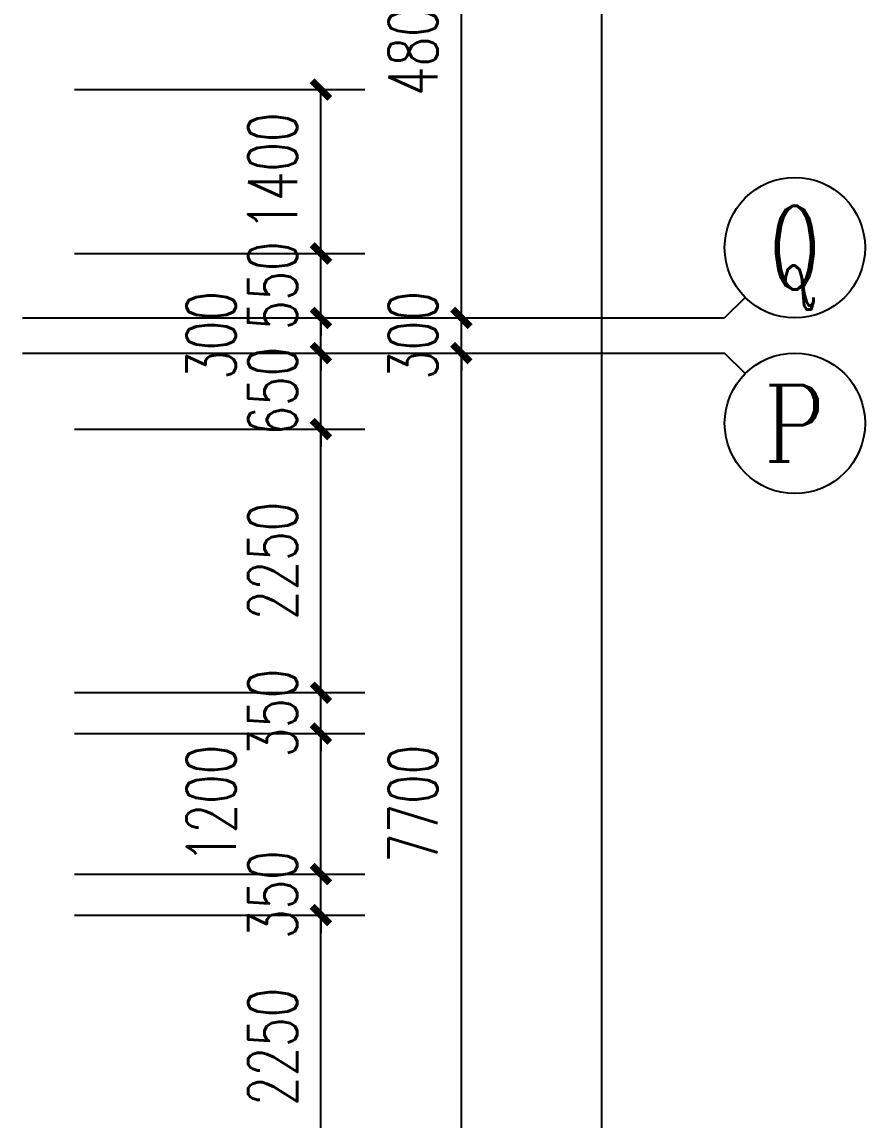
# Model space of a CAD drawing. Extents: x 0 to 2972856, y -1269770 to 0.
# Drawn here: x 2783851 to 2791056, y -1171796 to -1162418 of the extents above; entities that cross this region are included whole.
import ezdxf
from ezdxf.enums import TextEntityAlignment as Align

# ---------------------------------------------------------------- set-up
doc = ezdxf.new("R2010")
doc.units = 0
doc.header["$LTSCALE"] = 1000
doc.header["$PDSIZE"] = 50
doc.layers.add('1-建筑底图', color=8, linetype='Continuous')
doc.layers.add('AXIS_TEXT', color=7, linetype='Continuous')
doc.styles.add('_TCH_AXIS', font='COMPLEX', dxfattribs={"bigfont": 'GBCBIG'})
doc.styles.add('A_DIM_T3', font='SIMPLEX', dxfattribs={"width": 0.7, "bigfont": 'HZ'})
doc.styles.add('COMPLEX', font='COMPLEX')
doc.dimstyles.new('_TCH_ARCH&&150', dxfattribs={"dimtxt": 420, "dimasz": 150, "dimexe": 375, "dimexo": 450, "dimgap": 202.5, "dimtad": 1, "dimdec": 0, "dimzin": 0, "dimdsep": 46, "dimtxsty": 'A_DIM_T3', "dimblk": 'ARCHTICK', "dimcen": 0.09, "dimclrt": 7, "dimazin": 2, "dimtfac": 1, "dimtdec": 0, "dimtix": 1, "dimtmove": 2, "dimatfit": 3, "dimfxl": 150, "dimtolj": 1, "dimtzin": 0, "dimarcsym": 0})

# ---------------------------------------------------------------- blocks, each defined once
blk = doc.blocks.new('_ArchTick')
at = {"color": 0, "linetype": 'ByBlock', "const_width": 0.4}
blk.add_lwpolyline([(-0.5, -0.5), (0.5, 0.5)], dxfattribs=at)
blk = doc.blocks.new('*D1127')
at = {"layer": '1-建筑底图', "color": 0, "lineweight": -2, "transparency": 16777216}
for p, q in [((2169526.6, -1147375.4), (2174401.6, -1147375.4)), ((2174026.6, -1226975.4), (2174026.6, -1147375.4)), ((2169526.6, -1226975.4), (2174401.6, -1226975.4))]:
    blk.add_line(p, q, dxfattribs=at)
at = {"layer": 'Defpoints', "color": 0, "transparency": 16777216}
for p in [(2169076.6, -1147375.4), (2174026.6, -1147375.4), (2169076.6, -1226975.4)]:
    blk.add_point(p, dxfattribs=at)
at = {"layer": '1-建筑底图', "color": 0, "lineweight": -2, "transparency": 16777216, "xscale": 150, "yscale": 150, "zscale": 150}
for p, rotation in [((2174026.6, -1147375.4), 90), ((2174026.6, -1226975.4), 270)]:
    blk.add_blockref('_ArchTick', p, dxfattribs=dict(at, rotation=rotation))
at = {"layer": '1-建筑底图', "color": 7, "transparency": 16777216, "insert": (2173614.1, -1187175.4), "char_height": 420, "attachment_point": 5, "rotation": 90, "style": 'A_DIM_T3'}
blk.add_mtext('\\A1;79600', dxfattribs=at)
blk = doc.blocks.new('*D1138')
at = {"layer": '1-建筑底图', "color": 0, "lineweight": -2, "transparency": 16777216}
for p, q in [((2169526.6, -1159475.4), (2173201.6, -1159475.4)), ((2172826.6, -1167175.4), (2172826.6, -1159475.4)), ((2169526.6, -1167175.4), (2173201.6, -1167175.4))]:
    blk.add_line(p, q, dxfattribs=at)
at = {"layer": 'Defpoints', "color": 0, "transparency": 16777216}
for p in [(2169076.6, -1159475.4), (2172826.6, -1159475.4), (2169076.6, -1167175.4)]:
    blk.add_point(p, dxfattribs=at)
at = {"layer": '1-建筑底图', "color": 0, "lineweight": -2, "transparency": 16777216, "xscale": 150, "yscale": 150, "zscale": 150}
for p, rotation in [((2172826.6, -1159475.4), 90), ((2172826.6, -1167175.4), 270)]:
    blk.add_blockref('_ArchTick', p, dxfattribs=dict(at, rotation=rotation))
at = {"layer": '1-建筑底图', "color": 7, "transparency": 16777216, "insert": (2172414.1, -1163325.4), "char_height": 420, "attachment_point": 5, "rotation": 90, "style": 'A_DIM_T3'}
blk.add_mtext('\\A1;7700', dxfattribs=at)
blk = doc.blocks.new('*D1139')
at = {"layer": '1-建筑底图', "color": 0, "lineweight": -2, "transparency": 16777216}
for p, q in [((2172826.6, -1159175.4), (2172826.6, -1159025.4)), ((2169526.6, -1159175.4), (2173201.6, -1159175.4)), ((2172826.6, -1159475.4), (2172826.6, -1159175.4)), ((2169526.6, -1159475.4), (2173201.6, -1159475.4)), ((2172826.6, -1159475.4), (2172826.6, -1159625.4))]:
    blk.add_line(p, q, dxfattribs=at)
at = {"layer": 'Defpoints', "color": 0, "transparency": 16777216}
for p in [(2169076.6, -1159175.4), (2172826.6, -1159175.4), (2169076.6, -1159475.4)]:
    blk.add_point(p, dxfattribs=at)
at = {"layer": '1-建筑底图', "color": 0, "lineweight": -2, "transparency": 16777216, "xscale": 150, "yscale": 150, "zscale": 150}
for p, rotation in [((2172826.6, -1159175.4), 270), ((2172826.6, -1159475.4), 90)]:
    blk.add_blockref('_ArchTick', p, dxfattribs=dict(at, rotation=rotation))
at = {"layer": '1-建筑底图', "color": 7, "transparency": 16777216, "insert": (2172414.1, -1159325.4), "char_height": 420, "attachment_point": 5, "rotation": 90, "style": 'A_DIM_T3'}
blk.add_mtext('\\A1;300', dxfattribs=at)
blk = doc.blocks.new('*D1140')
at = {"layer": '1-建筑底图', "color": 0, "lineweight": -2, "transparency": 16777216}
for p, q in [((2169526.6, -1154375.4), (2173201.6, -1154375.4)), ((2172826.6, -1159175.4), (2172826.6, -1154375.4)), ((2169526.6, -1159175.4), (2173201.6, -1159175.4))]:
    blk.add_line(p, q, dxfattribs=at)
at = {"layer": 'Defpoints', "color": 0, "transparency": 16777216}
for p in [(2169076.6, -1154375.4), (2172826.6, -1154375.4), (2169076.6, -1159175.4)]:
    blk.add_point(p, dxfattribs=at)
at = {"layer": '1-建筑底图', "color": 0, "lineweight": -2, "transparency": 16777216, "xscale": 150, "yscale": 150, "zscale": 150}
for p, rotation in [((2172826.6, -1154375.4), 90), ((2172826.6, -1159175.4), 270)]:
    blk.add_blockref('_ArchTick', p, dxfattribs=dict(at, rotation=rotation))
at = {"layer": '1-建筑底图', "color": 7, "transparency": 16777216, "insert": (2172414.1, -1156775.4), "char_height": 420, "attachment_point": 5, "rotation": 90, "style": 'A_DIM_T3'}
blk.add_mtext('\\A1;4800', dxfattribs=at)
blk = doc.blocks.new('*D1415')
at = {"layer": '1-建筑底图', "color": 0, "lineweight": -2, "transparency": 16777216}
for p, q in [((2169521.6, -1164275.4), (2172001.6, -1164275.4)), ((2171626.6, -1166525.4), (2171626.6, -1164275.4)), ((2169521.6, -1166525.4), (2172001.6, -1166525.4))]:
    blk.add_line(p, q, dxfattribs=at)
at = {"layer": 'Defpoints', "color": 0, "transparency": 16777216}
for p in [(2169071.6, -1164275.4), (2171626.6, -1164275.4), (2169071.6, -1166525.4)]:
    blk.add_point(p, dxfattribs=at)
at = {"layer": '1-建筑底图', "color": 0, "lineweight": -2, "transparency": 16777216, "xscale": 150, "yscale": 150, "zscale": 150}
for p, rotation in [((2171626.6, -1164275.4), 90), ((2171626.6, -1166525.4), 270)]:
    blk.add_blockref('_ArchTick', p, dxfattribs=dict(at, rotation=rotation))
at = {"layer": '1-建筑底图', "color": 7, "transparency": 16777216, "insert": (2171214.1, -1165400.4), "char_height": 420, "attachment_point": 5, "rotation": 90, "style": 'A_DIM_T3'}
blk.add_mtext('\\A1;2250', dxfattribs=at)
blk = doc.blocks.new('*D1416')
at = {"layer": '1-建筑底图', "color": 0, "lineweight": -2, "transparency": 16777216}
for p, q in [((2171626.6, -1163925.4), (2171626.6, -1163775.4)), ((2169521.6, -1163925.4), (2172001.6, -1163925.4)), ((2171626.6, -1164275.4), (2171626.6, -1163925.4)), ((2169521.6, -1164275.4), (2172001.6, -1164275.4)), ((2171626.6, -1164275.4), (2171626.6, -1164425.4))]:
    blk.add_line(p, q, dxfattribs=at)
at = {"layer": 'Defpoints', "color": 0, "transparency": 16777216}
for p in [(2169071.6, -1163925.4), (2171626.6, -1163925.4), (2169071.6, -1164275.4)]:
    blk.add_point(p, dxfattribs=at)
at = {"layer": '1-建筑底图', "color": 0, "lineweight": -2, "transparency": 16777216, "xscale": 150, "yscale": 150, "zscale": 150}
for p, rotation in [((2171626.6, -1163925.4), 270), ((2171626.6, -1164275.4), 90)]:
    blk.add_blockref('_ArchTick', p, dxfattribs=dict(at, rotation=rotation))
at = {"layer": '1-建筑底图', "color": 7, "transparency": 16777216, "insert": (2171214.1, -1164100.4), "char_height": 420, "attachment_point": 5, "rotation": 90, "style": 'A_DIM_T3'}
blk.add_mtext('\\A1;350', dxfattribs=at)
blk = doc.blocks.new('*D1417')
at = {"layer": '1-建筑底图', "color": 0, "lineweight": -2, "transparency": 16777216}
for p, q in [((2169521.6, -1162725.4), (2172001.6, -1162725.4)), ((2171626.6, -1163925.4), (2171626.6, -1162725.4)), ((2169521.6, -1163925.4), (2172001.6, -1163925.4))]:
    blk.add_line(p, q, dxfattribs=at)
at = {"layer": 'Defpoints', "color": 0, "transparency": 16777216}
for p in [(2169071.6, -1162725.4), (2171626.6, -1162725.4), (2169071.6, -1163925.4)]:
    blk.add_point(p, dxfattribs=at)
at = {"layer": '1-建筑底图', "color": 0, "lineweight": -2, "transparency": 16777216, "xscale": 150, "yscale": 150, "zscale": 150}
for p, rotation in [((2171626.6, -1162725.4), 90), ((2171626.6, -1163925.4), 270)]:
    blk.add_blockref('_ArchTick', p, dxfattribs=dict(at, rotation=rotation))
at = {"layer": '1-建筑底图', "color": 7, "transparency": 16777216, "insert": (2170689.1, -1163325.4), "char_height": 420, "attachment_point": 5, "rotation": 90, "style": 'A_DIM_T3'}
blk.add_mtext('\\A1;1200', dxfattribs=at)
blk = doc.blocks.new('*D1418')
at = {"layer": '1-建筑底图', "color": 0, "lineweight": -2, "transparency": 16777216}
for p, q in [((2171626.6, -1162375.4), (2171626.6, -1162225.4)), ((2169521.6, -1162375.4), (2172001.6, -1162375.4)), ((2171626.6, -1162725.4), (2171626.6, -1162375.4)), ((2169521.6, -1162725.4), (2172001.6, -1162725.4)), ((2171626.6, -1162725.4), (2171626.6, -1162875.4))]:
    blk.add_line(p, q, dxfattribs=at)
at = {"layer": 'Defpoints', "color": 0, "transparency": 16777216}
for p in [(2169071.6, -1162375.4), (2171626.6, -1162375.4), (2169071.6, -1162725.4)]:
    blk.add_point(p, dxfattribs=at)
at = {"layer": '1-建筑底图', "color": 0, "lineweight": -2, "transparency": 16777216, "xscale": 150, "yscale": 150, "zscale": 150}
for p, rotation in [((2171626.6, -1162375.4), 270), ((2171626.6, -1162725.4), 90)]:
    blk.add_blockref('_ArchTick', p, dxfattribs=dict(at, rotation=rotation))
at = {"layer": '1-建筑底图', "color": 7, "transparency": 16777216, "insert": (2171214.1, -1162550.4), "char_height": 420, "attachment_point": 5, "rotation": 90, "style": 'A_DIM_T3'}
blk.add_mtext('\\A1;350', dxfattribs=at)
blk = doc.blocks.new('*D1419')
at = {"layer": '1-建筑底图', "color": 0, "lineweight": -2, "transparency": 16777216}
for p, q in [((2169521.6, -1160125.4), (2172001.6, -1160125.4)), ((2171626.6, -1162375.4), (2171626.6, -1160125.4)), ((2169521.6, -1162375.4), (2172001.6, -1162375.4))]:
    blk.add_line(p, q, dxfattribs=at)
at = {"layer": 'Defpoints', "color": 0, "transparency": 16777216}
for p in [(2169071.6, -1160125.4), (2171626.6, -1160125.4), (2169071.6, -1162375.4)]:
    blk.add_point(p, dxfattribs=at)
at = {"layer": '1-建筑底图', "color": 0, "lineweight": -2, "transparency": 16777216, "xscale": 150, "yscale": 150, "zscale": 150}
for p, rotation in [((2171626.6, -1160125.4), 90), ((2171626.6, -1162375.4), 270)]:
    blk.add_blockref('_ArchTick', p, dxfattribs=dict(at, rotation=rotation))
at = {"layer": '1-建筑底图', "color": 7, "transparency": 16777216, "insert": (2171214.1, -1161250.4), "char_height": 420, "attachment_point": 5, "rotation": 90, "style": 'A_DIM_T3'}
blk.add_mtext('\\A1;2250', dxfattribs=at)
blk = doc.blocks.new('*D1420')
at = {"layer": '1-建筑底图', "color": 0, "lineweight": -2, "transparency": 16777216}
for p, q in [((2171626.6, -1159475.4), (2171626.6, -1159325.4)), ((2169521.6, -1159475.4), (2172001.6, -1159475.4)), ((2171626.6, -1160125.4), (2171626.6, -1159475.4)), ((2169521.6, -1160125.4), (2172001.6, -1160125.4)), ((2171626.6, -1160125.4), (2171626.6, -1160275.4))]:
    blk.add_line(p, q, dxfattribs=at)
at = {"layer": 'Defpoints', "color": 0, "transparency": 16777216}
for p in [(2169071.6, -1159475.4), (2171626.6, -1159475.4), (2169071.6, -1160125.4)]:
    blk.add_point(p, dxfattribs=at)
at = {"layer": '1-建筑底图', "color": 0, "lineweight": -2, "transparency": 16777216, "xscale": 150, "yscale": 150, "zscale": 150}
for p, rotation in [((2171626.6, -1159475.4), 270), ((2171626.6, -1160125.4), 90)]:
    blk.add_blockref('_ArchTick', p, dxfattribs=dict(at, rotation=rotation))
at = {"layer": '1-建筑底图', "color": 7, "transparency": 16777216, "insert": (2171214.1, -1159800.4), "char_height": 420, "attachment_point": 5, "rotation": 90, "style": 'A_DIM_T3'}
blk.add_mtext('\\A1;650', dxfattribs=at)
blk = doc.blocks.new('*D1421')
at = {"layer": '1-建筑底图', "color": 0, "lineweight": -2, "transparency": 16777216}
for p, q in [((2171626.6, -1159175.4), (2171626.6, -1159025.4)), ((2169521.6, -1159175.4), (2172001.6, -1159175.4)), ((2171626.6, -1159475.4), (2171626.6, -1159175.4)), ((2169521.6, -1159475.4), (2172001.6, -1159475.4)), ((2171626.6, -1159475.4), (2171626.6, -1159625.4))]:
    blk.add_line(p, q, dxfattribs=at)
at = {"layer": 'Defpoints', "color": 0, "transparency": 16777216}
for p in [(2169071.6, -1159175.4), (2171626.6, -1159175.4), (2169071.6, -1159475.4)]:
    blk.add_point(p, dxfattribs=at)
at = {"layer": '1-建筑底图', "color": 0, "lineweight": -2, "transparency": 16777216, "xscale": 150, "yscale": 150, "zscale": 150}
for p, rotation in [((2171626.6, -1159175.4), 270), ((2171626.6, -1159475.4), 90)]:
    blk.add_blockref('_ArchTick', p, dxfattribs=dict(at, rotation=rotation))
at = {"layer": '1-建筑底图', "color": 7, "transparency": 16777216, "insert": (2170689.1, -1159325.4), "char_height": 420, "attachment_point": 5, "rotation": 90, "style": 'A_DIM_T3'}
blk.add_mtext('\\A1;300', dxfattribs=at)
blk = doc.blocks.new('*D1422')
at = {"layer": '1-建筑底图', "color": 0, "lineweight": -2, "transparency": 16777216}
for p, q in [((2171626.6, -1158625.4), (2171626.6, -1158475.4)), ((2169521.6, -1158625.4), (2172001.6, -1158625.4)), ((2171626.6, -1159175.4), (2171626.6, -1158625.4)), ((2169521.6, -1159175.4), (2172001.6, -1159175.4)), ((2171626.6, -1159175.4), (2171626.6, -1159325.4))]:
    blk.add_line(p, q, dxfattribs=at)
at = {"layer": 'Defpoints', "color": 0, "transparency": 16777216}
for p in [(2169071.6, -1158625.4), (2171626.6, -1158625.4), (2169071.6, -1159175.4)]:
    blk.add_point(p, dxfattribs=at)
at = {"layer": '1-建筑底图', "color": 0, "lineweight": -2, "transparency": 16777216, "xscale": 150, "yscale": 150, "zscale": 150}
for p, rotation in [((2171626.6, -1158625.4), 270), ((2171626.6, -1159175.4), 90)]:
    blk.add_blockref('_ArchTick', p, dxfattribs=dict(at, rotation=rotation))
at = {"layer": '1-建筑底图', "color": 7, "transparency": 16777216, "insert": (2171214.1, -1158900.4), "char_height": 420, "attachment_point": 5, "rotation": 90, "style": 'A_DIM_T3'}
blk.add_mtext('\\A1;550', dxfattribs=at)
blk = doc.blocks.new('*D1423')
at = {"layer": '1-建筑底图', "color": 0, "lineweight": -2, "transparency": 16777216}
for p, q in [((2169521.6, -1157225.4), (2172001.6, -1157225.4)), ((2171626.6, -1158625.4), (2171626.6, -1157225.4)), ((2169521.6, -1158625.4), (2172001.6, -1158625.4))]:
    blk.add_line(p, q, dxfattribs=at)
at = {"layer": 'Defpoints', "color": 0, "transparency": 16777216}
for p in [(2169071.6, -1157225.4), (2171626.6, -1157225.4), (2169071.6, -1158625.4)]:
    blk.add_point(p, dxfattribs=at)
at = {"layer": '1-建筑底图', "color": 0, "lineweight": -2, "transparency": 16777216, "xscale": 150, "yscale": 150, "zscale": 150}
for p, rotation in [((2171626.6, -1157225.4), 90), ((2171626.6, -1158625.4), 270)]:
    blk.add_blockref('_ArchTick', p, dxfattribs=dict(at, rotation=rotation))
at = {"layer": '1-建筑底图', "color": 7, "transparency": 16777216, "insert": (2171214.1, -1157925.4), "char_height": 420, "attachment_point": 5, "rotation": 90, "style": 'A_DIM_T3'}
blk.add_mtext('\\A1;1400', dxfattribs=at)
blk = doc.blocks.new('*D1434')
at = {"layer": '1-建筑底图', "color": 0, "lineweight": -2, "transparency": 16777216}
for p, q in [((2169526.6, -1147375.4), (2174401.6, -1147375.4)), ((2174026.6, -1226975.4), (2174026.6, -1147375.4)), ((2169526.6, -1226975.4), (2174401.6, -1226975.4))]:
    blk.add_line(p, q, dxfattribs=at)
at = {"layer": 'Defpoints', "color": 0, "transparency": 16777216}
for p in [(2169076.6, -1147375.4), (2174026.6, -1147375.4), (2169076.6, -1226975.4)]:
    blk.add_point(p, dxfattribs=at)
at = {"layer": '1-建筑底图', "color": 0, "lineweight": -2, "transparency": 16777216, "xscale": 150, "yscale": 150, "zscale": 150}
for p, rotation in [((2174026.6, -1147375.4), 90), ((2174026.6, -1226975.4), 270)]:
    blk.add_blockref('_ArchTick', p, dxfattribs=dict(at, rotation=rotation))
at = {"layer": '1-建筑底图', "color": 7, "transparency": 16777216, "insert": (2173614.1, -1187175.4), "char_height": 420, "attachment_point": 5, "rotation": 90, "style": 'A_DIM_T3'}
blk.add_mtext('\\A1;79600', dxfattribs=at)
blk = doc.blocks.new('*D1445')
at = {"layer": '1-建筑底图', "color": 0, "lineweight": -2, "transparency": 16777216}
for p, q in [((2169526.6, -1159475.4), (2173201.6, -1159475.4)), ((2172826.6, -1167175.4), (2172826.6, -1159475.4)), ((2169526.6, -1167175.4), (2173201.6, -1167175.4))]:
    blk.add_line(p, q, dxfattribs=at)
at = {"layer": 'Defpoints', "color": 0, "transparency": 16777216}
for p in [(2169076.6, -1159475.4), (2172826.6, -1159475.4), (2169076.6, -1167175.4)]:
    blk.add_point(p, dxfattribs=at)
at = {"layer": '1-建筑底图', "color": 0, "lineweight": -2, "transparency": 16777216, "xscale": 150, "yscale": 150, "zscale": 150}
for p, rotation in [((2172826.6, -1159475.4), 90), ((2172826.6, -1167175.4), 270)]:
    blk.add_blockref('_ArchTick', p, dxfattribs=dict(at, rotation=rotation))
at = {"layer": '1-建筑底图', "color": 7, "transparency": 16777216, "insert": (2172414.1, -1163325.4), "char_height": 420, "attachment_point": 5, "rotation": 90, "style": 'A_DIM_T3'}
blk.add_mtext('\\A1;7700', dxfattribs=at)
blk = doc.blocks.new('*D1446')
at = {"layer": '1-建筑底图', "color": 0, "lineweight": -2, "transparency": 16777216}
for p, q in [((2172826.6, -1159175.4), (2172826.6, -1159025.4)), ((2169526.6, -1159175.4), (2173201.6, -1159175.4)), ((2172826.6, -1159475.4), (2172826.6, -1159175.4)), ((2169526.6, -1159475.4), (2173201.6, -1159475.4)), ((2172826.6, -1159475.4), (2172826.6, -1159625.4))]:
    blk.add_line(p, q, dxfattribs=at)
at = {"layer": 'Defpoints', "color": 0, "transparency": 16777216}
for p in [(2169076.6, -1159175.4), (2172826.6, -1159175.4), (2169076.6, -1159475.4)]:
    blk.add_point(p, dxfattribs=at)
at = {"layer": '1-建筑底图', "color": 0, "lineweight": -2, "transparency": 16777216, "xscale": 150, "yscale": 150, "zscale": 150}
for p, rotation in [((2172826.6, -1159175.4), 270), ((2172826.6, -1159475.4), 90)]:
    blk.add_blockref('_ArchTick', p, dxfattribs=dict(at, rotation=rotation))
at = {"layer": '1-建筑底图', "color": 7, "transparency": 16777216, "insert": (2172414.1, -1159325.4), "char_height": 420, "attachment_point": 5, "rotation": 90, "style": 'A_DIM_T3'}
blk.add_mtext('\\A1;300', dxfattribs=at)
blk = doc.blocks.new('*D1447')
at = {"layer": '1-建筑底图', "color": 0, "lineweight": -2, "transparency": 16777216}
for p, q in [((2169526.6, -1154375.4), (2173201.6, -1154375.4)), ((2172826.6, -1159175.4), (2172826.6, -1154375.4)), ((2169526.6, -1159175.4), (2173201.6, -1159175.4))]:
    blk.add_line(p, q, dxfattribs=at)
at = {"layer": 'Defpoints', "color": 0, "transparency": 16777216}
for p in [(2169076.6, -1154375.4), (2172826.6, -1154375.4), (2169076.6, -1159175.4)]:
    blk.add_point(p, dxfattribs=at)
at = {"layer": '1-建筑底图', "color": 0, "lineweight": -2, "transparency": 16777216, "xscale": 150, "yscale": 150, "zscale": 150}
for p, rotation in [((2172826.6, -1154375.4), 90), ((2172826.6, -1159175.4), 270)]:
    blk.add_blockref('_ArchTick', p, dxfattribs=dict(at, rotation=rotation))
at = {"layer": '1-建筑底图', "color": 7, "transparency": 16777216, "insert": (2172414.1, -1156775.4), "char_height": 420, "attachment_point": 5, "rotation": 90, "style": 'A_DIM_T3'}
blk.add_mtext('\\A1;4800', dxfattribs=at)
blk = doc.blocks.new('*D1722')
at = {"layer": '1-建筑底图', "color": 0, "lineweight": -2, "transparency": 16777216}
for p, q in [((2169521.6, -1164275.4), (2172001.6, -1164275.4)), ((2171626.6, -1166525.4), (2171626.6, -1164275.4)), ((2169521.6, -1166525.4), (2172001.6, -1166525.4))]:
    blk.add_line(p, q, dxfattribs=at)
at = {"layer": 'Defpoints', "color": 0, "transparency": 16777216}
for p in [(2169071.6, -1164275.4), (2171626.6, -1164275.4), (2169071.6, -1166525.4)]:
    blk.add_point(p, dxfattribs=at)
at = {"layer": '1-建筑底图', "color": 0, "lineweight": -2, "transparency": 16777216, "xscale": 150, "yscale": 150, "zscale": 150}
for p, rotation in [((2171626.6, -1164275.4), 90), ((2171626.6, -1166525.4), 270)]:
    blk.add_blockref('_ArchTick', p, dxfattribs=dict(at, rotation=rotation))
at = {"layer": '1-建筑底图', "color": 7, "transparency": 16777216, "insert": (2171214.1, -1165400.4), "char_height": 420, "attachment_point": 5, "rotation": 90, "style": 'A_DIM_T3'}
blk.add_mtext('\\A1;2250', dxfattribs=at)
blk = doc.blocks.new('*D1723')
at = {"layer": '1-建筑底图', "color": 0, "lineweight": -2, "transparency": 16777216}
for p, q in [((2171626.6, -1163925.4), (2171626.6, -1163775.4)), ((2169521.6, -1163925.4), (2172001.6, -1163925.4)), ((2171626.6, -1164275.4), (2171626.6, -1163925.4)), ((2169521.6, -1164275.4), (2172001.6, -1164275.4)), ((2171626.6, -1164275.4), (2171626.6, -1164425.4))]:
    blk.add_line(p, q, dxfattribs=at)
at = {"layer": 'Defpoints', "color": 0, "transparency": 16777216}
for p in [(2169071.6, -1163925.4), (2171626.6, -1163925.4), (2169071.6, -1164275.4)]:
    blk.add_point(p, dxfattribs=at)
at = {"layer": '1-建筑底图', "color": 0, "lineweight": -2, "transparency": 16777216, "xscale": 150, "yscale": 150, "zscale": 150}
for p, rotation in [((2171626.6, -1163925.4), 270), ((2171626.6, -1164275.4), 90)]:
    blk.add_blockref('_ArchTick', p, dxfattribs=dict(at, rotation=rotation))
at = {"layer": '1-建筑底图', "color": 7, "transparency": 16777216, "insert": (2171214.1, -1164100.4), "char_height": 420, "attachment_point": 5, "rotation": 90, "style": 'A_DIM_T3'}
blk.add_mtext('\\A1;350', dxfattribs=at)
blk = doc.blocks.new('*D1724')
at = {"layer": '1-建筑底图', "color": 0, "lineweight": -2, "transparency": 16777216}
for p, q in [((2169521.6, -1162725.4), (2172001.6, -1162725.4)), ((2171626.6, -1163925.4), (2171626.6, -1162725.4)), ((2169521.6, -1163925.4), (2172001.6, -1163925.4))]:
    blk.add_line(p, q, dxfattribs=at)
at = {"layer": 'Defpoints', "color": 0, "transparency": 16777216}
for p in [(2169071.6, -1162725.4), (2171626.6, -1162725.4), (2169071.6, -1163925.4)]:
    blk.add_point(p, dxfattribs=at)
at = {"layer": '1-建筑底图', "color": 0, "lineweight": -2, "transparency": 16777216, "xscale": 150, "yscale": 150, "zscale": 150}
for p, rotation in [((2171626.6, -1162725.4), 90), ((2171626.6, -1163925.4), 270)]:
    blk.add_blockref('_ArchTick', p, dxfattribs=dict(at, rotation=rotation))
at = {"layer": '1-建筑底图', "color": 7, "transparency": 16777216, "insert": (2170689.1, -1163325.4), "char_height": 420, "attachment_point": 5, "rotation": 90, "style": 'A_DIM_T3'}
blk.add_mtext('\\A1;1200', dxfattribs=at)
blk = doc.blocks.new('*D1725')
at = {"layer": '1-建筑底图', "color": 0, "lineweight": -2, "transparency": 16777216}
for p, q in [((2171626.6, -1162375.4), (2171626.6, -1162225.4)), ((2169521.6, -1162375.4), (2172001.6, -1162375.4)), ((2171626.6, -1162725.4), (2171626.6, -1162375.4)), ((2169521.6, -1162725.4), (2172001.6, -1162725.4)), ((2171626.6, -1162725.4), (2171626.6, -1162875.4))]:
    blk.add_line(p, q, dxfattribs=at)
at = {"layer": 'Defpoints', "color": 0, "transparency": 16777216}
for p in [(2169071.6, -1162375.4), (2171626.6, -1162375.4), (2169071.6, -1162725.4)]:
    blk.add_point(p, dxfattribs=at)
at = {"layer": '1-建筑底图', "color": 0, "lineweight": -2, "transparency": 16777216, "xscale": 150, "yscale": 150, "zscale": 150}
for p, rotation in [((2171626.6, -1162375.4), 270), ((2171626.6, -1162725.4), 90)]:
    blk.add_blockref('_ArchTick', p, dxfattribs=dict(at, rotation=rotation))
at = {"layer": '1-建筑底图', "color": 7, "transparency": 16777216, "insert": (2171214.1, -1162550.4), "char_height": 420, "attachment_point": 5, "rotation": 90, "style": 'A_DIM_T3'}
blk.add_mtext('\\A1;350', dxfattribs=at)
blk = doc.blocks.new('*D1726')
at = {"layer": '1-建筑底图', "color": 0, "lineweight": -2, "transparency": 16777216}
for p, q in [((2169521.6, -1160125.4), (2172001.6, -1160125.4)), ((2171626.6, -1162375.4), (2171626.6, -1160125.4)), ((2169521.6, -1162375.4), (2172001.6, -1162375.4))]:
    blk.add_line(p, q, dxfattribs=at)
at = {"layer": 'Defpoints', "color": 0, "transparency": 16777216}
for p in [(2169071.6, -1160125.4), (2171626.6, -1160125.4), (2169071.6, -1162375.4)]:
    blk.add_point(p, dxfattribs=at)
at = {"layer": '1-建筑底图', "color": 0, "lineweight": -2, "transparency": 16777216, "xscale": 150, "yscale": 150, "zscale": 150}
for p, rotation in [((2171626.6, -1160125.4), 90), ((2171626.6, -1162375.4), 270)]:
    blk.add_blockref('_ArchTick', p, dxfattribs=dict(at, rotation=rotation))
at = {"layer": '1-建筑底图', "color": 7, "transparency": 16777216, "insert": (2171214.1, -1161250.4), "char_height": 420, "attachment_point": 5, "rotation": 90, "style": 'A_DIM_T3'}
blk.add_mtext('\\A1;2250', dxfattribs=at)
blk = doc.blocks.new('*D1727')
at = {"layer": '1-建筑底图', "color": 0, "lineweight": -2, "transparency": 16777216}
for p, q in [((2171626.6, -1159475.4), (2171626.6, -1159325.4)), ((2169521.6, -1159475.4), (2172001.6, -1159475.4)), ((2171626.6, -1160125.4), (2171626.6, -1159475.4)), ((2169521.6, -1160125.4), (2172001.6, -1160125.4)), ((2171626.6, -1160125.4), (2171626.6, -1160275.4))]:
    blk.add_line(p, q, dxfattribs=at)
at = {"layer": 'Defpoints', "color": 0, "transparency": 16777216}
for p in [(2169071.6, -1159475.4), (2171626.6, -1159475.4), (2169071.6, -1160125.4)]:
    blk.add_point(p, dxfattribs=at)
at = {"layer": '1-建筑底图', "color": 0, "lineweight": -2, "transparency": 16777216, "xscale": 150, "yscale": 150, "zscale": 150}
for p, rotation in [((2171626.6, -1159475.4), 270), ((2171626.6, -1160125.4), 90)]:
    blk.add_blockref('_ArchTick', p, dxfattribs=dict(at, rotation=rotation))
at = {"layer": '1-建筑底图', "color": 7, "transparency": 16777216, "insert": (2171214.1, -1159800.4), "char_height": 420, "attachment_point": 5, "rotation": 90, "style": 'A_DIM_T3'}
blk.add_mtext('\\A1;650', dxfattribs=at)
blk = doc.blocks.new('*D1728')
at = {"layer": '1-建筑底图', "color": 0, "lineweight": -2, "transparency": 16777216}
for p, q in [((2171626.6, -1159175.4), (2171626.6, -1159025.4)), ((2169521.6, -1159175.4), (2172001.6, -1159175.4)), ((2171626.6, -1159475.4), (2171626.6, -1159175.4)), ((2169521.6, -1159475.4), (2172001.6, -1159475.4)), ((2171626.6, -1159475.4), (2171626.6, -1159625.4))]:
    blk.add_line(p, q, dxfattribs=at)
at = {"layer": 'Defpoints', "color": 0, "transparency": 16777216}
for p in [(2169071.6, -1159175.4), (2171626.6, -1159175.4), (2169071.6, -1159475.4)]:
    blk.add_point(p, dxfattribs=at)
at = {"layer": '1-建筑底图', "color": 0, "lineweight": -2, "transparency": 16777216, "xscale": 150, "yscale": 150, "zscale": 150}
for p, rotation in [((2171626.6, -1159175.4), 270), ((2171626.6, -1159475.4), 90)]:
    blk.add_blockref('_ArchTick', p, dxfattribs=dict(at, rotation=rotation))
at = {"layer": '1-建筑底图', "color": 7, "transparency": 16777216, "insert": (2170689.1, -1159325.4), "char_height": 420, "attachment_point": 5, "rotation": 90, "style": 'A_DIM_T3'}
blk.add_mtext('\\A1;300', dxfattribs=at)
blk = doc.blocks.new('*D1729')
at = {"layer": '1-建筑底图', "color": 0, "lineweight": -2, "transparency": 16777216}
for p, q in [((2171626.6, -1158625.4), (2171626.6, -1158475.4)), ((2169521.6, -1158625.4), (2172001.6, -1158625.4)), ((2171626.6, -1159175.4), (2171626.6, -1158625.4)), ((2169521.6, -1159175.4), (2172001.6, -1159175.4)), ((2171626.6, -1159175.4), (2171626.6, -1159325.4))]:
    blk.add_line(p, q, dxfattribs=at)
at = {"layer": 'Defpoints', "color": 0, "transparency": 16777216}
for p in [(2169071.6, -1158625.4), (2171626.6, -1158625.4), (2169071.6, -1159175.4)]:
    blk.add_point(p, dxfattribs=at)
at = {"layer": '1-建筑底图', "color": 0, "lineweight": -2, "transparency": 16777216, "xscale": 150, "yscale": 150, "zscale": 150}
for p, rotation in [((2171626.6, -1158625.4), 270), ((2171626.6, -1159175.4), 90)]:
    blk.add_blockref('_ArchTick', p, dxfattribs=dict(at, rotation=rotation))
at = {"layer": '1-建筑底图', "color": 7, "transparency": 16777216, "insert": (2171214.1, -1158900.4), "char_height": 420, "attachment_point": 5, "rotation": 90, "style": 'A_DIM_T3'}
blk.add_mtext('\\A1;550', dxfattribs=at)
blk = doc.blocks.new('*D1730')
at = {"layer": '1-建筑底图', "color": 0, "lineweight": -2, "transparency": 16777216}
for p, q in [((2169521.6, -1157225.4), (2172001.6, -1157225.4)), ((2171626.6, -1158625.4), (2171626.6, -1157225.4)), ((2169521.6, -1158625.4), (2172001.6, -1158625.4))]:
    blk.add_line(p, q, dxfattribs=at)
at = {"layer": 'Defpoints', "color": 0, "transparency": 16777216}
for p in [(2169071.6, -1157225.4), (2171626.6, -1157225.4), (2169071.6, -1158625.4)]:
    blk.add_point(p, dxfattribs=at)
at = {"layer": '1-建筑底图', "color": 0, "lineweight": -2, "transparency": 16777216, "xscale": 150, "yscale": 150, "zscale": 150}
for p, rotation in [((2171626.6, -1157225.4), 90), ((2171626.6, -1158625.4), 270)]:
    blk.add_blockref('_ArchTick', p, dxfattribs=dict(at, rotation=rotation))
at = {"layer": '1-建筑底图', "color": 7, "transparency": 16777216, "insert": (2171214.1, -1157925.4), "char_height": 420, "attachment_point": 5, "rotation": 90, "style": 'A_DIM_T3'}
blk.add_mtext('\\A1;1400', dxfattribs=at)
blk = doc.blocks.new('_AXISO')
blk.add_circle((0, 0), 0.5)
at = {"layer": 'AXIS_TEXT', "style": 'COMPLEX', "width": 1.041667}
blk.add_attdef('A', text='', height=0.56, dxfattribs=at).set_placement((-0.25, -0.28), (0.25, -0.28), align=Align.FIT)
blk = doc.blocks.new('*D1741')
at = {"layer": '1-建筑底图', "color": 0, "lineweight": -2, "transparency": 16777216}
for p, q in [((2169526.6, -1147375.4), (2174401.6, -1147375.4)), ((2174026.6, -1226975.4), (2174026.6, -1147375.4)), ((2169526.6, -1226975.4), (2174401.6, -1226975.4))]:
    blk.add_line(p, q, dxfattribs=at)
at = {"layer": 'Defpoints', "color": 0, "transparency": 16777216}
for p in [(2169076.6, -1147375.4), (2174026.6, -1147375.4), (2169076.6, -1226975.4)]:
    blk.add_point(p, dxfattribs=at)
at = {"layer": '1-建筑底图', "color": 0, "lineweight": -2, "transparency": 16777216, "xscale": 150, "yscale": 150, "zscale": 150}
for p, rotation in [((2174026.6, -1147375.4), 90), ((2174026.6, -1226975.4), 270)]:
    blk.add_blockref('_ArchTick', p, dxfattribs=dict(at, rotation=rotation))
at = {"layer": '1-建筑底图', "color": 7, "transparency": 16777216, "insert": (2173614.1, -1187175.4), "char_height": 420, "attachment_point": 5, "rotation": 90, "style": 'A_DIM_T3'}
blk.add_mtext('\\A1;79600', dxfattribs=at)
blk = doc.blocks.new('*D1752')
at = {"layer": '1-建筑底图', "color": 0, "lineweight": -2, "transparency": 16777216}
for p, q in [((2169526.6, -1159475.4), (2173201.6, -1159475.4)), ((2172826.6, -1167175.4), (2172826.6, -1159475.4)), ((2169526.6, -1167175.4), (2173201.6, -1167175.4))]:
    blk.add_line(p, q, dxfattribs=at)
at = {"layer": 'Defpoints', "color": 0, "transparency": 16777216}
for p in [(2169076.6, -1159475.4), (2172826.6, -1159475.4), (2169076.6, -1167175.4)]:
    blk.add_point(p, dxfattribs=at)
at = {"layer": '1-建筑底图', "color": 0, "lineweight": -2, "transparency": 16777216, "xscale": 150, "yscale": 150, "zscale": 150}
for p, rotation in [((2172826.6, -1159475.4), 90), ((2172826.6, -1167175.4), 270)]:
    blk.add_blockref('_ArchTick', p, dxfattribs=dict(at, rotation=rotation))
at = {"layer": '1-建筑底图', "color": 7, "transparency": 16777216, "insert": (2172414.1, -1163325.4), "char_height": 420, "attachment_point": 5, "rotation": 90, "style": 'A_DIM_T3'}
blk.add_mtext('\\A1;7700', dxfattribs=at)
blk = doc.blocks.new('*D1753')
at = {"layer": '1-建筑底图', "color": 0, "lineweight": -2, "transparency": 16777216}
for p, q in [((2172826.6, -1159175.4), (2172826.6, -1159025.4)), ((2169526.6, -1159175.4), (2173201.6, -1159175.4)), ((2172826.6, -1159475.4), (2172826.6, -1159175.4)), ((2169526.6, -1159475.4), (2173201.6, -1159475.4)), ((2172826.6, -1159475.4), (2172826.6, -1159625.4))]:
    blk.add_line(p, q, dxfattribs=at)
at = {"layer": 'Defpoints', "color": 0, "transparency": 16777216}
for p in [(2169076.6, -1159175.4), (2172826.6, -1159175.4), (2169076.6, -1159475.4)]:
    blk.add_point(p, dxfattribs=at)
at = {"layer": '1-建筑底图', "color": 0, "lineweight": -2, "transparency": 16777216, "xscale": 150, "yscale": 150, "zscale": 150}
for p, rotation in [((2172826.6, -1159175.4), 270), ((2172826.6, -1159475.4), 90)]:
    blk.add_blockref('_ArchTick', p, dxfattribs=dict(at, rotation=rotation))
at = {"layer": '1-建筑底图', "color": 7, "transparency": 16777216, "insert": (2172414.1, -1159325.4), "char_height": 420, "attachment_point": 5, "rotation": 90, "style": 'A_DIM_T3'}
blk.add_mtext('\\A1;300', dxfattribs=at)
blk = doc.blocks.new('*D1754')
at = {"layer": '1-建筑底图', "color": 0, "lineweight": -2, "transparency": 16777216}
for p, q in [((2169526.6, -1154375.4), (2173201.6, -1154375.4)), ((2172826.6, -1159175.4), (2172826.6, -1154375.4)), ((2169526.6, -1159175.4), (2173201.6, -1159175.4))]:
    blk.add_line(p, q, dxfattribs=at)
at = {"layer": 'Defpoints', "color": 0, "transparency": 16777216}
for p in [(2169076.6, -1154375.4), (2172826.6, -1154375.4), (2169076.6, -1159175.4)]:
    blk.add_point(p, dxfattribs=at)
at = {"layer": '1-建筑底图', "color": 0, "lineweight": -2, "transparency": 16777216, "xscale": 150, "yscale": 150, "zscale": 150}
for p, rotation in [((2172826.6, -1154375.4), 90), ((2172826.6, -1159175.4), 270)]:
    blk.add_blockref('_ArchTick', p, dxfattribs=dict(at, rotation=rotation))
at = {"layer": '1-建筑底图', "color": 7, "transparency": 16777216, "insert": (2172414.1, -1156775.4), "char_height": 420, "attachment_point": 5, "rotation": 90, "style": 'A_DIM_T3'}
blk.add_mtext('\\A1;4800', dxfattribs=at)
blk = doc.blocks.new('*D2029')
at = {"layer": '1-建筑底图', "color": 0, "lineweight": -2, "transparency": 16777216}
for p, q in [((2169521.6, -1164275.4), (2172001.6, -1164275.4)), ((2171626.6, -1166525.4), (2171626.6, -1164275.4)), ((2169521.6, -1166525.4), (2172001.6, -1166525.4))]:
    blk.add_line(p, q, dxfattribs=at)
at = {"layer": 'Defpoints', "color": 0, "transparency": 16777216}
for p in [(2169071.6, -1164275.4), (2171626.6, -1164275.4), (2169071.6, -1166525.4)]:
    blk.add_point(p, dxfattribs=at)
at = {"layer": '1-建筑底图', "color": 0, "lineweight": -2, "transparency": 16777216, "xscale": 150, "yscale": 150, "zscale": 150}
for p, rotation in [((2171626.6, -1164275.4), 90), ((2171626.6, -1166525.4), 270)]:
    blk.add_blockref('_ArchTick', p, dxfattribs=dict(at, rotation=rotation))
at = {"layer": '1-建筑底图', "color": 7, "transparency": 16777216, "insert": (2171214.1, -1165400.4), "char_height": 420, "attachment_point": 5, "rotation": 90, "style": 'A_DIM_T3'}
blk.add_mtext('\\A1;2250', dxfattribs=at)
blk = doc.blocks.new('*D2030')
at = {"layer": '1-建筑底图', "color": 0, "lineweight": -2, "transparency": 16777216}
for p, q in [((2171626.6, -1163925.4), (2171626.6, -1163775.4)), ((2169521.6, -1163925.4), (2172001.6, -1163925.4)), ((2171626.6, -1164275.4), (2171626.6, -1163925.4)), ((2169521.6, -1164275.4), (2172001.6, -1164275.4)), ((2171626.6, -1164275.4), (2171626.6, -1164425.4))]:
    blk.add_line(p, q, dxfattribs=at)
at = {"layer": 'Defpoints', "color": 0, "transparency": 16777216}
for p in [(2169071.6, -1163925.4), (2171626.6, -1163925.4), (2169071.6, -1164275.4)]:
    blk.add_point(p, dxfattribs=at)
at = {"layer": '1-建筑底图', "color": 0, "lineweight": -2, "transparency": 16777216, "xscale": 150, "yscale": 150, "zscale": 150}
for p, rotation in [((2171626.6, -1163925.4), 270), ((2171626.6, -1164275.4), 90)]:
    blk.add_blockref('_ArchTick', p, dxfattribs=dict(at, rotation=rotation))
at = {"layer": '1-建筑底图', "color": 7, "transparency": 16777216, "insert": (2171214.1, -1164100.4), "char_height": 420, "attachment_point": 5, "rotation": 90, "style": 'A_DIM_T3'}
blk.add_mtext('\\A1;350', dxfattribs=at)
blk = doc.blocks.new('*D2031')
at = {"layer": '1-建筑底图', "color": 0, "lineweight": -2, "transparency": 16777216}
for p, q in [((2169521.6, -1162725.4), (2172001.6, -1162725.4)), ((2171626.6, -1163925.4), (2171626.6, -1162725.4)), ((2169521.6, -1163925.4), (2172001.6, -1163925.4))]:
    blk.add_line(p, q, dxfattribs=at)
at = {"layer": 'Defpoints', "color": 0, "transparency": 16777216}
for p in [(2169071.6, -1162725.4), (2171626.6, -1162725.4), (2169071.6, -1163925.4)]:
    blk.add_point(p, dxfattribs=at)
at = {"layer": '1-建筑底图', "color": 0, "lineweight": -2, "transparency": 16777216, "xscale": 150, "yscale": 150, "zscale": 150}
for p, rotation in [((2171626.6, -1162725.4), 90), ((2171626.6, -1163925.4), 270)]:
    blk.add_blockref('_ArchTick', p, dxfattribs=dict(at, rotation=rotation))
at = {"layer": '1-建筑底图', "color": 7, "transparency": 16777216, "insert": (2170689.1, -1163325.4), "char_height": 420, "attachment_point": 5, "rotation": 90, "style": 'A_DIM_T3'}
blk.add_mtext('\\A1;1200', dxfattribs=at)
blk = doc.blocks.new('*D2032')
at = {"layer": '1-建筑底图', "color": 0, "lineweight": -2, "transparency": 16777216}
for p, q in [((2171626.6, -1162375.4), (2171626.6, -1162225.4)), ((2169521.6, -1162375.4), (2172001.6, -1162375.4)), ((2171626.6, -1162725.4), (2171626.6, -1162375.4)), ((2169521.6, -1162725.4), (2172001.6, -1162725.4)), ((2171626.6, -1162725.4), (2171626.6, -1162875.4))]:
    blk.add_line(p, q, dxfattribs=at)
at = {"layer": 'Defpoints', "color": 0, "transparency": 16777216}
for p in [(2169071.6, -1162375.4), (2171626.6, -1162375.4), (2169071.6, -1162725.4)]:
    blk.add_point(p, dxfattribs=at)
at = {"layer": '1-建筑底图', "color": 0, "lineweight": -2, "transparency": 16777216, "xscale": 150, "yscale": 150, "zscale": 150}
for p, rotation in [((2171626.6, -1162375.4), 270), ((2171626.6, -1162725.4), 90)]:
    blk.add_blockref('_ArchTick', p, dxfattribs=dict(at, rotation=rotation))
at = {"layer": '1-建筑底图', "color": 7, "transparency": 16777216, "insert": (2171214.1, -1162550.4), "char_height": 420, "attachment_point": 5, "rotation": 90, "style": 'A_DIM_T3'}
blk.add_mtext('\\A1;350', dxfattribs=at)
blk = doc.blocks.new('*D2033')
at = {"layer": '1-建筑底图', "color": 0, "lineweight": -2, "transparency": 16777216}
for p, q in [((2169521.6, -1160125.4), (2172001.6, -1160125.4)), ((2171626.6, -1162375.4), (2171626.6, -1160125.4)), ((2169521.6, -1162375.4), (2172001.6, -1162375.4))]:
    blk.add_line(p, q, dxfattribs=at)
at = {"layer": 'Defpoints', "color": 0, "transparency": 16777216}
for p in [(2169071.6, -1160125.4), (2171626.6, -1160125.4), (2169071.6, -1162375.4)]:
    blk.add_point(p, dxfattribs=at)
at = {"layer": '1-建筑底图', "color": 0, "lineweight": -2, "transparency": 16777216, "xscale": 150, "yscale": 150, "zscale": 150}
for p, rotation in [((2171626.6, -1160125.4), 90), ((2171626.6, -1162375.4), 270)]:
    blk.add_blockref('_ArchTick', p, dxfattribs=dict(at, rotation=rotation))
at = {"layer": '1-建筑底图', "color": 7, "transparency": 16777216, "insert": (2171214.1, -1161250.4), "char_height": 420, "attachment_point": 5, "rotation": 90, "style": 'A_DIM_T3'}
blk.add_mtext('\\A1;2250', dxfattribs=at)
blk = doc.blocks.new('*D2034')
at = {"layer": '1-建筑底图', "color": 0, "lineweight": -2, "transparency": 16777216}
for p, q in [((2171626.6, -1159475.4), (2171626.6, -1159325.4)), ((2169521.6, -1159475.4), (2172001.6, -1159475.4)), ((2171626.6, -1160125.4), (2171626.6, -1159475.4)), ((2169521.6, -1160125.4), (2172001.6, -1160125.4)), ((2171626.6, -1160125.4), (2171626.6, -1160275.4))]:
    blk.add_line(p, q, dxfattribs=at)
at = {"layer": 'Defpoints', "color": 0, "transparency": 16777216}
for p in [(2169071.6, -1159475.4), (2171626.6, -1159475.4), (2169071.6, -1160125.4)]:
    blk.add_point(p, dxfattribs=at)
at = {"layer": '1-建筑底图', "color": 0, "lineweight": -2, "transparency": 16777216, "xscale": 150, "yscale": 150, "zscale": 150}
for p, rotation in [((2171626.6, -1159475.4), 270), ((2171626.6, -1160125.4), 90)]:
    blk.add_blockref('_ArchTick', p, dxfattribs=dict(at, rotation=rotation))
at = {"layer": '1-建筑底图', "color": 7, "transparency": 16777216, "insert": (2171214.1, -1159800.4), "char_height": 420, "attachment_point": 5, "rotation": 90, "style": 'A_DIM_T3'}
blk.add_mtext('\\A1;650', dxfattribs=at)
blk = doc.blocks.new('*D2035')
at = {"layer": '1-建筑底图', "color": 0, "lineweight": -2, "transparency": 16777216}
for p, q in [((2171626.6, -1159175.4), (2171626.6, -1159025.4)), ((2169521.6, -1159175.4), (2172001.6, -1159175.4)), ((2171626.6, -1159475.4), (2171626.6, -1159175.4)), ((2169521.6, -1159475.4), (2172001.6, -1159475.4)), ((2171626.6, -1159475.4), (2171626.6, -1159625.4))]:
    blk.add_line(p, q, dxfattribs=at)
at = {"layer": 'Defpoints', "color": 0, "transparency": 16777216}
for p in [(2169071.6, -1159175.4), (2171626.6, -1159175.4), (2169071.6, -1159475.4)]:
    blk.add_point(p, dxfattribs=at)
at = {"layer": '1-建筑底图', "color": 0, "lineweight": -2, "transparency": 16777216, "xscale": 150, "yscale": 150, "zscale": 150}
for p, rotation in [((2171626.6, -1159175.4), 270), ((2171626.6, -1159475.4), 90)]:
    blk.add_blockref('_ArchTick', p, dxfattribs=dict(at, rotation=rotation))
at = {"layer": '1-建筑底图', "color": 7, "transparency": 16777216, "insert": (2170689.1, -1159325.4), "char_height": 420, "attachment_point": 5, "rotation": 90, "style": 'A_DIM_T3'}
blk.add_mtext('\\A1;300', dxfattribs=at)
blk = doc.blocks.new('*D2036')
at = {"layer": '1-建筑底图', "color": 0, "lineweight": -2, "transparency": 16777216}
for p, q in [((2171626.6, -1158625.4), (2171626.6, -1158475.4)), ((2169521.6, -1158625.4), (2172001.6, -1158625.4)), ((2171626.6, -1159175.4), (2171626.6, -1158625.4)), ((2169521.6, -1159175.4), (2172001.6, -1159175.4)), ((2171626.6, -1159175.4), (2171626.6, -1159325.4))]:
    blk.add_line(p, q, dxfattribs=at)
at = {"layer": 'Defpoints', "color": 0, "transparency": 16777216}
for p in [(2169071.6, -1158625.4), (2171626.6, -1158625.4), (2169071.6, -1159175.4)]:
    blk.add_point(p, dxfattribs=at)
at = {"layer": '1-建筑底图', "color": 0, "lineweight": -2, "transparency": 16777216, "xscale": 150, "yscale": 150, "zscale": 150}
for p, rotation in [((2171626.6, -1158625.4), 270), ((2171626.6, -1159175.4), 90)]:
    blk.add_blockref('_ArchTick', p, dxfattribs=dict(at, rotation=rotation))
at = {"layer": '1-建筑底图', "color": 7, "transparency": 16777216, "insert": (2171214.1, -1158900.4), "char_height": 420, "attachment_point": 5, "rotation": 90, "style": 'A_DIM_T3'}
blk.add_mtext('\\A1;550', dxfattribs=at)
blk = doc.blocks.new('*D2037')
at = {"layer": '1-建筑底图', "color": 0, "lineweight": -2, "transparency": 16777216}
for p, q in [((2169521.6, -1157225.4), (2172001.6, -1157225.4)), ((2171626.6, -1158625.4), (2171626.6, -1157225.4)), ((2169521.6, -1158625.4), (2172001.6, -1158625.4))]:
    blk.add_line(p, q, dxfattribs=at)
at = {"layer": 'Defpoints', "color": 0, "transparency": 16777216}
for p in [(2169071.6, -1157225.4), (2171626.6, -1157225.4), (2169071.6, -1158625.4)]:
    blk.add_point(p, dxfattribs=at)
at = {"layer": '1-建筑底图', "color": 0, "lineweight": -2, "transparency": 16777216, "xscale": 150, "yscale": 150, "zscale": 150}
for p, rotation in [((2171626.6, -1157225.4), 90), ((2171626.6, -1158625.4), 270)]:
    blk.add_blockref('_ArchTick', p, dxfattribs=dict(at, rotation=rotation))
at = {"layer": '1-建筑底图', "color": 7, "transparency": 16777216, "insert": (2171214.1, -1157925.4), "char_height": 420, "attachment_point": 5, "rotation": 90, "style": 'A_DIM_T3'}
blk.add_mtext('\\A1;1400', dxfattribs=at)
blk = doc.blocks.new('1-三层建筑底图')
at = {"layer": '1-建筑底图'}
for p, q in [((114575.7, 65775.7), (114400, 65600)), ((108400, 65600), (114400, 65600)), ((108400, 65300), (114400, 65300)), ((114575.7, 65124.3), (114400, 65300))]:
    blk.add_line(p, q, dxfattribs=at)
ref = blk.add_blockref('_AXISO', (115000, 66200), dxfattribs=dict(at, xscale=1200, yscale=1200, zscale=1200))
ref.add_attrib('A', 'Q', dxfattribs={"layer": 'AXIS_TEXT', "height": 715.4, "style": '_TCH_AXIS', "width": 0.807692}).set_placement((114779.9, 65842.3), (115220.1, 65842.3), align=Align.FIT)
ref = blk.add_blockref('_AXISO', (115000, 64700), dxfattribs=dict(at, xscale=1200, yscale=1200, zscale=1200))
ref.add_attrib('A', 'P', dxfattribs={"layer": 'AXIS_TEXT', "height": 652.9, "style": '_TCH_AXIS'}).set_placement((114735.7, 64373.6), (115264.3, 64373.6), align=Align.FIT)
for p1, p2, distance, picture, middle in [((108400, -2200), (108400, 77400), -4950, '*D1127', (112937.5, 37600)), ((108400, -2200), (108400, 77400), -4950, '*D1434', (112937.5, 37600)), ((108400, -2200), (108400, 77400), -4950, '*D1741', (112937.5, 37600)), ((108400, 65600), (108400, 70400), -3750, '*D1140', (111737.5, 68000)), ((108400, 65600), (108400, 70400), -3750, '*D1447', (111737.5, 68000)), ((108400, 65600), (108400, 70400), -3750, '*D1754', (111737.5, 68000)), ((108395, 66150), (108395, 67550), -2555, '*D1423', (110537.5, 66850)), ((108395, 66150), (108395, 67550), -2555, '*D1730', (110537.5, 66850)), ((108395, 66150), (108395, 67550), -2555, '*D2037', (110537.5, 66850)), ((108395, 65600), (108395, 66150), -2555, '*D1422', (110537.5, 65875)), ((108395, 65600), (108395, 66150), -2555, '*D1729', (110537.5, 65875)), ((108395, 65600), (108395, 66150), -2555, '*D2036', (110537.5, 65875)), ((108400, 65300), (108400, 65600), -3750, '*D1139', (111737.5, 65450)), ((108400, 65300), (108400, 65600), -3750, '*D1446', (111737.5, 65450)), ((108400, 65300), (108400, 65600), -3750, '*D1753', (111737.5, 65450)), ((108395, 64650), (108395, 65300), -2555, '*D1420', (110537.5, 64975)), ((108395, 64650), (108395, 65300), -2555, '*D1727', (110537.5, 64975)), ((108395, 64650), (108395, 65300), -2555, '*D2034', (110537.5, 64975)), ((108400, 57600), (108400, 65300), -3750, '*D1138', (111737.5, 61450)), ((108400, 57600), (108400, 65300), -3750, '*D1445', (111737.5, 61450)), ((108400, 57600), (108400, 65300), -3750, '*D1752', (111737.5, 61450)), ((108395, 62400), (108395, 64650), -2555, '*D1419', (110537.5, 63525)), ((108395, 62400), (108395, 64650), -2555, '*D1726', (110537.5, 63525)), ((108395, 62400), (108395, 64650), -2555, '*D2033', (110537.5, 63525)), ((108395, 62050), (108395, 62400), -2555, '*D1418', (110537.5, 62225)), ((108395, 62050), (108395, 62400), -2555, '*D1725', (110537.5, 62225)), ((108395, 62050), (108395, 62400), -2555, '*D2032', (110537.5, 62225)), ((108395, 60500), (108395, 60850), -2555, '*D1416', (110537.5, 60675)), ((108395, 60500), (108395, 60850), -2555, '*D1723', (110537.5, 60675)), ((108395, 60500), (108395, 60850), -2555, '*D2030', (110537.5, 60675)), ((108395, 58250), (108395, 60500), -2555, '*D1415', (110537.5, 59375)), ((108395, 58250), (108395, 60500), -2555, '*D1722', (110537.5, 59375)), ((108395, 58250), (108395, 60500), -2555, '*D2029', (110537.5, 59375))]:
    dim = blk.add_aligned_dim(p1=p1, p2=p2, distance=distance, dimstyle='_TCH_ARCH&&150', dxfattribs=at)
    dim.commit()
    dim.dimension.update_dxf_attribs({"geometry": picture, "text_midpoint": middle, "insert": (-2060676.6, 1224775.4)})
for base, p1, p2, picture, middle in [((110950, 65600), (108395, 65300), (108395, 65600), '*D1421', (110012.5, 65450)), ((110950, 65600), (108395, 65300), (108395, 65600), '*D1728', (110012.5, 65450)), ((110950, 65600), (108395, 65300), (108395, 65600), '*D2035', (110012.5, 65450)), ((110950, 62050), (108395, 60850), (108395, 62050), '*D1417', (110012.5, 61450)), ((110950, 62050), (108395, 60850), (108395, 62050), '*D1724', (110012.5, 61450)), ((110950, 62050), (108395, 60850), (108395, 62050), '*D2031', (110012.5, 61450))]:
    dim = blk.add_linear_dim(base=base, p1=p1, p2=p2, angle=90, dimstyle='_TCH_ARCH&&150', dxfattribs=at)
    dim.commit()
    dim.dimension.update_dxf_attribs({"geometry": picture, "text_midpoint": middle, "dimtype": 129, "insert": (-2060676.6, 1224775.4)})

msp = doc.modelspace()

# ---------------------------------------------------------------- block references
at = {"layer": '1-建筑底图', "linetype": 'ByBlock'}
msp.add_blockref('1-三层建筑底图', (2675455.9, -1230545.9), dxfattribs=at)

doc.saveas('drawing.dxf')
